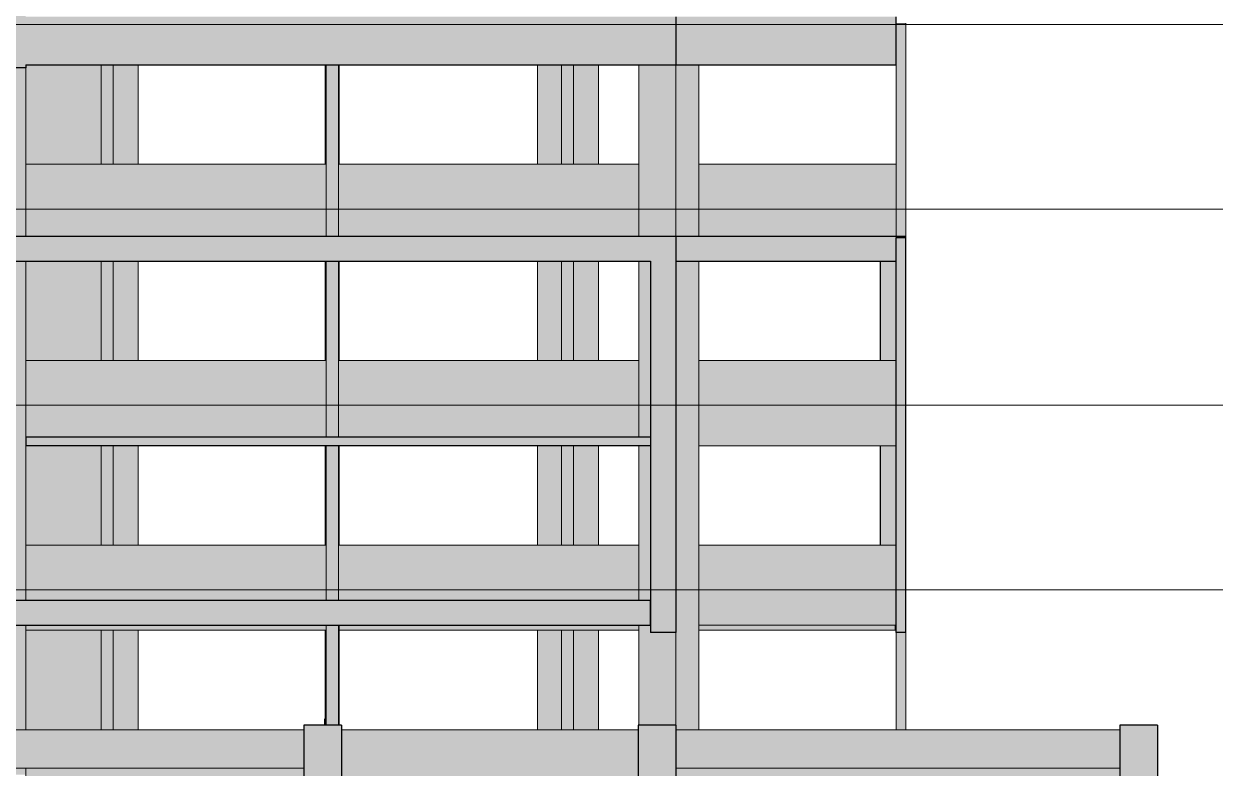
# Model space of a CAD drawing. Extents: x -1981 to 38708, y -3196 to 88064.
# Drawn here: x 33581 to 35439, y 79916 to 81077 of the extents above; entities that cross this region are included whole.
import ezdxf

# ---------------------------------------------------------------- set-up
doc = ezdxf.new("R2010")
doc.units = 0
doc.linetypes.add('Centro', pattern=[3.175, 0.635, -0.47625, 1.5875, -0.47625])
doc.linetypes.add('Hidden', pattern=[0.714375, 0.47625, -0.238125])
for name, color, linetype, lineweight in [('A-DETL', 7, 'Hidden', 18), ('A-FLOR', 7, 'Continuous', 25), ('A-FLOR-LEVL', 7, 'Continuous', 9), ('S-BEAM', 7, 'Continuous', 25), ('S-COLS', 7, 'Continuous', 25)]:
    doc.layers.add(name, color=color, linetype=linetype, lineweight=lineweight)

msp = doc.modelspace()

# ---------------------------------------------------------------- hatches: boundary and pattern name
at = {"layer": 'A-FLOR', "true_color": 0xc0c0c0}
msp.add_hatch(color=9, dxfattribs=at).paths.add_polyline_path([(33583.99, 80419), (34558.74, 80419), (34558.74, 80433), (33583.99, 80433), (33583.99, 80424.41)], flags=0)
at = {"layer": 'S-BEAM', "true_color": 0xc0c0c0}
for points in [[(33584.24, 81013), (34598.24, 81013), (34598.24, 81088), (33584.24, 81088), (33584.24, 81032.49)], [(34638.55, 81013), (34941.74, 81013), (34941.74, 81088), (34598.24, 81088), (34598.24, 81013)], [(33583.99, 80746), (34052.74, 80746), (34052.74, 80858), (33583.99, 80858), (33583.99, 80767.75)], [(34431.76, 80746), (34540.49, 80746), (34540.49, 80858), (34071.74, 80858), (34071.74, 80746), (34314.8, 80746)], [(34701.02, 80746), (34941.74, 80746), (34941.74, 80858), (34633.99, 80858), (34633.99, 80746), (34638.55, 80746)], [(34535.16, 80707), (34558.74, 80707), (34558.74, 80743.5), (34598.24, 80743.46), (34598.24, 80746), (31850.48, 80746), (31850.48, 80743.5), (31889.23, 80743.5), (31889.23, 80707), (34431.76, 80707)], [(34598.48, 80707), (34941.74, 80707), (34941.74, 80743.5), (34956.74, 80743.5), (34956.74, 80746), (34598.48, 80746), (34598.48, 80707.03)], [(33583.99, 80433), (34052.74, 80433), (34052.74, 80552), (33583.99, 80552), (33583.99, 80482)], [(34382.49, 80433), (34540.49, 80433), (34540.49, 80552), (34071.74, 80552), (34071.74, 80433), (34380.07, 80433)], [(34638.55, 80419), (34941.74, 80419), (34941.74, 80552), (34633.99, 80552), (34633.99, 80419)], [(33708.01, 80178), (34052.74, 80178), (34052.74, 80264), (33583.99, 80264), (33583.99, 80178), (33701.73, 80178)], [(34071.74, 80178), (34540.49, 80178), (34540.49, 80264), (34071.74, 80264), (34071.74, 80184)], [(34638.55, 80139), (34941.74, 80139), (34941.74, 80264), (34633.99, 80264), (34633.99, 80139)], [(33397.83, 80139), (34558.74, 80139), (34558.74, 80178), (31889.23, 80178), (31889.23, 80139), (33294.44, 80139)], [(34052.74, 80131), (34052.74, 80139), (33583.99, 80139), (33583.99, 80131), (34018.19, 80131)], [(34535.16, 80131), (34540.49, 80131), (34540.49, 80139), (34073.24, 80139), (34073.24, 80131), (34477.49, 80131)], [(34638.55, 80131), (34940.47, 80131), (34940.47, 80139), (34633.99, 80139), (34633.99, 80131)], [(33811.41, 79916), (34017.74, 79916), (34017.74, 79976), (31908.73, 79976), (31908.73, 79916), (33759.71, 79916)], [(34897.03, 79916), (35290.74, 79916), (35290.74, 79976), (34598.24, 79976), (34598.25, 79916), (34845.33, 79916)]]:
    msp.add_hatch(color=9, dxfattribs=at).paths.add_polyline_path(points, flags=0)
at = {"layer": 'S-BEAM', "true_color": 0xff8040}
for points in [[(34076.74, 79831), (34539.24, 79831.2), (34539.24, 79976), (34076.74, 79976), (34076.74, 79831.33)], [(33811.41, 79831), (34017.74, 79831), (34017.74, 79916), (33583.99, 79916), (33583.99, 79831), (33760.73, 79831)], [(34897.03, 79831), (35290.74, 79831), (35290.74, 79916), (34598.25, 79916), (34598.25, 79831), (34845.33, 79831)]]:
    msp.add_hatch(color=11, dxfattribs=at).paths.add_polyline_path(points, flags=0)
at = {"layer": 'S-COLS', "true_color": 0xc0c0c0}
for points in [[(33583.99, 81008.5), (33584.24, 81008.5), (33583.99, 84258), (33544.74, 84258), (33544.74, 81008.5)], [(33047, 80788), (33583.99, 80788), (33583.99, 81008.5), (33544.74, 81008.5), (33544.74, 81076), (33086.73, 81076), (33086.73, 81008.5), (33047.23, 81008.5), (33047, 80944.24)], [(34956.74, 81076), (34956.61, 81078), (34941.74, 81078), (34941.74, 81076)], [(34956.74, 80788), (34956.74, 81076), (34941.74, 81076), (34941.74, 80788)], [(33583.99, 80858), (33701.73, 80858), (33701.73, 81013), (33584.24, 81013), (33583.99, 80943.9)], [(33708.01, 80858), (33720.73, 80858), (33720.73, 81013), (33701.73, 81013), (33701.73, 80858)], [(33759.47, 80858), (33759.47, 81013), (33720.73, 81013), (33720.73, 80858), (33732.78, 80858)], [(34052.74, 80788), (34071.74, 80788), (34071.74, 81013), (34052.74, 81013), (34052.74, 80820.95)], [(34382.49, 80858), (34419.74, 80858), (34419.74, 81013), (34382.49, 81013), (34382.49, 80944.24)], [(34431.76, 80858), (34438.74, 80858), (34438.74, 81013), (34419.74, 81013), (34419.74, 80858)], [(34477.49, 80858), (34477.49, 81013), (34438.74, 81013), (34438.74, 80858)], [(34576.93, 80788), (34598.24, 80788), (34598.24, 81013), (34540.49, 81013), (34540.49, 80788)], [(34633.99, 80788), (34633.99, 81013), (34598.24, 81013), (34598.24, 80788)], [(34941.74, 80746), (34956.74, 80746), (34956.74, 80788), (34941.74, 80788), (34941.74, 80759)], [(34598.24, 80127.5), (34598.24, 80743.5), (34558.74, 80743.5), (34558.74, 80127.5)], [(34941.74, 80127.5), (34956.74, 80127.5), (34956.74, 80743.5), (34941.74, 80743.5), (34941.74, 80139)], [(33689.83, 80552), (33701.73, 80552), (33701.73, 80707), (33583.99, 80707), (33583.99, 80552), (33651.97, 80552)], [(33720.73, 80552), (33720.73, 80707), (33701.73, 80707), (33701.73, 80552), (33716.24, 80552)], [(33720.73, 80552), (33759.47, 80552), (33759.47, 80707), (33720.73, 80707), (33720.73, 80591.26)], [(34382.49, 80552), (34419.74, 80552), (34419.74, 80707), (34382.49, 80707), (34382.49, 80591.26)], [(34433.27, 80552), (34438.74, 80552), (34438.74, 80707), (34419.74, 80707), (34419.74, 80552), (34431.76, 80552)], [(34477.49, 80552), (34477.49, 80707), (34438.74, 80707), (34438.74, 80552)], [(34633.99, 80194), (34633.99, 80482), (34598.24, 80482), (34598.24, 80194)], [(33583.99, 80264), (33701.73, 80264), (33701.73, 80419), (33583.99, 80419), (33583.99, 80349.9)], [(33720.73, 80264), (33720.73, 80419), (33701.73, 80419), (33701.73, 80264), (33715.95, 80264)], [(33720.73, 80264), (33759.47, 80264), (33759.47, 80419), (33720.73, 80419), (33720.73, 80414.78)], [(34382.49, 80264), (34419.74, 80264), (34419.74, 80419), (34382.49, 80419), (34382.49, 80414.78)], [(34432.83, 80264), (34438.74, 80264), (34438.74, 80419), (34419.74, 80419), (34419.74, 80264), (34431.76, 80264)], [(34477.49, 80264), (34477.49, 80419), (34438.74, 80419), (34438.74, 80264)], [(34598.24, 79976), (34633.99, 79976), (34633.99, 80194), (34598.24, 80194), (34598.24, 79983)], [(33701.73, 79976), (33701.73, 80131), (33583.99, 80131), (33583.99, 79976), (33695.61, 79976)], [(33715.95, 79976), (33720.73, 79976), (33720.73, 80131), (33701.73, 80131), (33701.73, 79976), (33708.01, 79976)], [(33755.26, 79976), (33759.47, 79976), (33759.47, 80131), (33720.73, 80131), (33720.73, 79976), (33738.49, 79976)], [(34382.49, 79976), (34419.74, 79976), (34419.74, 80131), (34382.49, 80131), (34382.49, 80061.8)], [(34438.74, 79976), (34438.74, 80131), (34419.74, 80131), (34419.74, 79976), (34432.83, 79976)], [(34477.49, 79976), (34477.49, 80131), (34438.74, 80131), (34438.74, 79976)], [(34941.74, 79976), (34956.74, 79976), (34956.74, 80127.5), (34941.74, 80127.5), (34941.74, 79976.6)]]:
    msp.add_hatch(color=9, dxfattribs=at).paths.add_polyline_path(points, flags=0)
h = msp.add_hatch(color=9, dxfattribs=at)
h.paths.add_polyline_path([(34051.24, 80858), (34052.74, 80858), (34052.74, 81013), (34051.24, 81013), (34051.24, 80944.24)], flags=0)
h.paths.add_polyline_path([(34071.74, 80858), (34073.24, 80858), (34073.24, 81013), (34071.74, 81012.85), (34071.74, 80944.24)], flags=0)
h = msp.add_hatch(color=9, dxfattribs=at)
h.paths.add_polyline_path([(33047, 80482), (33583.99, 80482), (33583.99, 80707), (33047, 80707), (33047, 80503.02)], flags=0)
h.paths.add_polyline_path([(33397.83, 80746), (33583.99, 80746), (33583.99, 80788), (33047, 80788), (33047, 80746), (33305.55, 80746)], flags=0)
h = msp.add_hatch(color=9, dxfattribs=at)
h.paths.add_polyline_path([(34069.89, 80482), (34071.74, 80482), (34071.74, 80707), (34052.74, 80707), (34052.74, 80482)], flags=0)
h.paths.add_polyline_path([(34052.74, 80746), (34071.74, 80746), (34071.74, 80788), (34052.74, 80787.97), (34052.74, 80749.35)], flags=0)
h = msp.add_hatch(color=9, dxfattribs=at)
h.paths.add_polyline_path([(34540.49, 80482), (34558.74, 80482), (34558.74, 80707), (34540.49, 80707), (34540.49, 80503.02)], flags=0)
h.paths.add_polyline_path([(34558.74, 80746), (34598.24, 80746), (34598.24, 80788), (34540.49, 80788), (34540.49, 80746)], flags=0)
h = msp.add_hatch(color=9, dxfattribs=at)
h.paths.add_polyline_path([(34633.99, 80482), (34633.99, 80707), (34598.24, 80707), (34598.24, 80482)], flags=0)
h.paths.add_polyline_path([(34598.24, 80746), (34633.99, 80746), (34633.99, 80788), (34598.24, 80788), (34598.24, 80757.01)], flags=0)
h = msp.add_hatch(color=9, dxfattribs=at)
h.paths.add_polyline_path([(34073.24, 80552), (34073.24, 80707), (34071.74, 80707), (34071.74, 80552)], flags=0)
h.paths.add_polyline_path([(34052.74, 80552), (34052.74, 80707), (34051.24, 80707), (34051.24, 80552)], flags=0)
h = msp.add_hatch(color=9, dxfattribs=at)
h.paths.add_polyline_path([(34956.74, 80139), (34956.75, 80139), (34956.74, 80182)], flags=0)
h.paths.add_polyline_path([(34936.68, 80264), (34941.74, 80264), (34941.74, 80419), (34917.25, 80419), (34917.25, 80264)], flags=0)
h.paths.add_polyline_path([(34917.25, 80552), (34941.74, 80552), (34941.74, 80707), (34917.25, 80707), (34917.25, 80591.26)], flags=0)
h = msp.add_hatch(color=9, dxfattribs=at)
h.paths.add_polyline_path([(33571.79, 80178), (33583.99, 80178), (33583.99, 80194), (33566.92, 80178.8)], flags=0)
h.paths.add_polyline_path([(33047, 80178), (33427.78, 80178), (33583.99, 80194), (33583.99, 80482), (33047, 80482), (33047, 80194)], flags=0)
h = msp.add_hatch(color=9, dxfattribs=at)
h.paths.add_polyline_path([(34071.74, 80194), (34071.74, 80419), (34052.74, 80419), (34052.74, 80194)], flags=0)
h.paths.add_polyline_path([(34071.74, 80433), (34071.74, 80482), (34052.74, 80481.97), (34052.74, 80433), (34069.89, 80433)], flags=0)
h = msp.add_hatch(color=9, dxfattribs=at)
h.paths.add_polyline_path([(34540.49, 80194), (34558.74, 80194), (34558.74, 80419), (34540.49, 80419), (34540.49, 80238.29)], flags=0)
h.paths.add_polyline_path([(34540.49, 80433), (34558.74, 80433), (34558.74, 80482), (34540.49, 80482), (34540.49, 80458.9)], flags=0)
h = msp.add_hatch(color=9, dxfattribs=at)
h.paths.add_polyline_path([(34073.24, 80264), (34073.24, 80419), (34071.74, 80418.67), (34071.74, 80264)], flags=0)
h.paths.add_polyline_path([(34051.24, 80264), (34052.74, 80264), (34052.74, 80419), (34051.24, 80419), (34051.24, 80414.78)], flags=0)
h = msp.add_hatch(color=9, dxfattribs=at)
h.paths.add_polyline_path([(33191.05, 79888), (33240.25, 79888), (33260.47, 79906), (33583.99, 79906), (33583.99, 79916), (33047, 79916), (33047, 79906), (33100.59, 79906), (33104.73, 79888), (33139.35, 79888)], flags=0)
h.paths.add_polyline_path([(33339.11, 79976), (33583.99, 79976), (33583.99, 80139), (33047, 80139), (33047, 79976), (33294.44, 79976)], flags=0)
h.paths.add_polyline_path([(33571.79, 80178), (33566.92, 80178.8), (33583.99, 80194), (33427.78, 80178), (33566.02, 80178)], flags=0)
h = msp.add_hatch(color=9, dxfattribs=at)
h.paths.add_polyline_path([(34071.74, 79983), (34071.74, 80139), (34052.74, 80139), (34052.74, 79983), (34067.1, 79983)], flags=0)
h.paths.add_polyline_path([(34052.74, 80178), (34071.74, 80178), (34071.74, 80194), (34052.74, 80193.97), (34052.74, 80182)], flags=0)
h = msp.add_hatch(color=9, dxfattribs=at)
h.paths.add_polyline_path([(34540.5, 79983), (34598.24, 79983), (34598.24, 80127.5), (34558.74, 80127.5), (34558.74, 80139), (34540.49, 80139), (34540.49, 79983)], flags=0)
h.paths.add_polyline_path([(34558.74, 80178), (34558.74, 80194), (34540.49, 80194), (34540.49, 80178)], flags=0)
h = msp.add_hatch(color=9, dxfattribs=at)
h.paths.add_polyline_path([(34052.74, 79983), (34052.74, 80131), (34051.24, 80131), (34051.24, 79983)], flags=0)
h.paths.add_polyline_path([(34071.74, 79983), (34073.24, 79983), (34073.24, 80139), (34071.74, 80139), (34071.74, 80061.8)], flags=0)
at = {"layer": 'S-COLS', "true_color": 0xff8040}
for points in [[(34076.74, 79480), (34076.74, 79983), (34017.74, 79983), (34018.19, 79480)], [(34598.24, 79480), (34598.24, 79983), (34539.24, 79983), (34539.24, 79480)], [(35349.74, 79438), (35349.74, 79983), (35290.74, 79983), (35290.74, 79438), (35310.6, 79438)]]:
    msp.add_hatch(color=11, dxfattribs=at).paths.add_polyline_path(points, flags=0)

# ---------------------------------------------------------------- linework, layer by layer
at = {"layer": 'A-DETL', "color": 94, "linetype": 'Continuous', "lineweight": 9, "true_color": 0x00a600}
msp.add_line((34050.23, 79983), (34050.23, 79993.1), dxfattribs=at)
at = {"layer": 'A-FLOR', "color": 190, "true_color": 0x8000ff}
for p, q in [((33583.99, 80433), (34558.74, 80433)), ((33583.99, 80433), (33583.99, 80419)), ((34558.74, 80433), (34558.74, 80419)), ((34558.74, 80419), (33583.99, 80419))]:
    msp.add_line(p, q, dxfattribs=at)
at = {"layer": 'A-FLOR-LEVL', "linetype": 'Centro'}
for p, q in [((31363.29, 81076), (36911.86, 81076)), ((31363.29, 80788), (36911.86, 80788)), ((31363.29, 80482), (36911.86, 80482)), ((31363.29, 80194), (36911.86, 80194))]:
    msp.add_line(p, q, dxfattribs=at)
at = {"layer": 'S-BEAM', "color": 190, "true_color": 0x8000ff}
for p, q in [((34598.24, 81088), (34598.24, 81013)), ((34941.74, 81013), (34941.74, 81088)), ((33584.24, 81013), (34598.24, 81013)), ((34598.24, 81013), (34941.74, 81013)), ((31850.48, 80746), (34598.48, 80746)), ((34598.48, 80746), (34956.74, 80746)), ((34598.48, 80707), (34598.48, 80746)), ((34956.74, 80743.5), (34956.74, 80746)), ((34956.98, 80707), (34956.98, 80746)), ((34941.74, 80707), (34941.74, 80743.5)), ((34941.74, 80743.5), (34956.74, 80743.5)), ((31889.23, 80707), (34558.74, 80707)), ((34598.24, 80707), (34598.48, 80707)), ((34598.48, 80707), (34941.74, 80707)), ((34956.75, 80707), (34956.98, 80707)), ((31889.23, 80178), (34558.74, 80178)), ((34558.74, 80139), (34558.74, 80178)), ((31889.23, 80139), (34558.74, 80139))]:
    msp.add_line(p, q, dxfattribs=at)
at = {"layer": 'S-BEAM', "lineweight": 9}
for p, q in [((33583.99, 80858), (34052.74, 80858)), ((33583.99, 80858), (33583.99, 80746)), ((34052.74, 80858), (34052.74, 80788)), ((34071.74, 80858), (34071.74, 80788)), ((34071.74, 80858), (34540.49, 80858)), ((34540.49, 80746), (34540.49, 80858)), ((34633.99, 80858), (34941.74, 80858)), ((34633.99, 80858), (34633.99, 80746)), ((34941.74, 80788), (34941.74, 80858)), ((34052.74, 80788), (34052.74, 80746)), ((34071.74, 80788), (34071.74, 80746)), ((34941.74, 80746), (34941.74, 80788)), ((33583.99, 80552), (34052.74, 80552)), ((33583.99, 80433), (33583.99, 80552)), ((34052.74, 80552), (34052.74, 80482)), ((34071.74, 80552), (34071.74, 80482)), ((34071.74, 80552), (34540.49, 80552)), ((34540.49, 80433), (34540.49, 80552)), ((34633.99, 80552), (34941.74, 80552)), ((34633.99, 80552), (34633.99, 80419)), ((34052.74, 80482), (34052.74, 80433)), ((34071.74, 80482), (34071.74, 80433)), ((34633.99, 80419), (34941.74, 80419)), ((33583.99, 80264), (34052.74, 80264)), ((33583.99, 80264), (33583.99, 80178)), ((34052.74, 80264), (34052.74, 80194)), ((34071.74, 80264), (34071.74, 80194)), ((34071.74, 80264), (34540.49, 80264)), ((34540.49, 80178), (34540.49, 80264)), ((34633.99, 80264), (34633.99, 80139)), ((34633.99, 80264), (34941.74, 80264)), ((34052.74, 80194), (34052.74, 80178)), ((34071.74, 80194), (34071.74, 80178)), ((34633.99, 80139), (34941.74, 80139)), ((34940.47, 80139), (34940.47, 80131)), ((33583.99, 80131), (34052.74, 80131)), ((34073.24, 80131), (34540.49, 80131)), ((34633.99, 80131), (34940.47, 80131)), ((31908.73, 79976), (34017.74, 79976)), ((34076.74, 79976), (34539.24, 79976)), ((34598.24, 79976), (35290.74, 79976)), ((34598.24, 79976), (34598.24, 79916)), ((35290.74, 79916), (35290.74, 79976)), ((31908.73, 79916), (34017.74, 79916)), ((33583.99, 79916), (33583.99, 79831)), ((34598.24, 79916), (35290.74, 79916))]:
    msp.add_line(p, q, dxfattribs=at)
at = {"layer": 'S-COLS', "lineweight": 9}
for p, q in [((34956.74, 81076), (34941.74, 81076)), ((34956.74, 81076), (34941.74, 81076)), ((34956.74, 81078), (34956.74, 81076)), ((34956.74, 81076), (34956.74, 80788)), ((33583.99, 80788), (33583.99, 81008.5)), ((33701.73, 81013), (33701.73, 80858)), ((33720.73, 81013), (33720.73, 80858)), ((33759.47, 81013), (33759.47, 80858)), ((34051.24, 81013), (34051.24, 80858)), ((34052.74, 81013), (34052.74, 80858)), ((34071.74, 81013), (34071.74, 80858)), ((34073.24, 81013), (34073.24, 80858)), ((34382.49, 81013), (34382.49, 80858)), ((34419.74, 81013), (34419.74, 80858)), ((34438.74, 81013), (34438.74, 80858)), ((34477.49, 81013), (34477.49, 80858)), ((34540.49, 81013), (34540.49, 80788)), ((34598.24, 81013), (34598.24, 80788)), ((34633.99, 81013), (34633.99, 80788)), ((34941.74, 81013), (34941.74, 80788)), ((34052.74, 80858), (34052.74, 80788)), ((34071.74, 80858), (34071.74, 80788)), ((33583.99, 80788), (33047, 80788)), ((33583.99, 80788), (33047, 80788)), ((33583.99, 80746), (33583.99, 80788)), ((34052.74, 80788), (34052.74, 80746)), ((34071.74, 80788), (34052.74, 80788)), ((34071.74, 80788), (34052.74, 80788)), ((34071.74, 80788), (34071.74, 80746)), ((34540.49, 80788), (34540.49, 80746)), ((34598.24, 80788), (34540.49, 80788)), ((34598.24, 80788), (34540.49, 80788)), ((34598.24, 80788), (34598.24, 80745.98)), ((34633.99, 80788), (34598.24, 80788)), ((34633.99, 80788), (34598.24, 80788)), ((34633.99, 80788), (34633.99, 80746)), ((34941.74, 80788), (34941.74, 80746)), ((34956.74, 80788), (34941.74, 80788)), ((34956.74, 80788), (34941.74, 80788)), ((34956.74, 80788), (34956.74, 80746)), ((33583.99, 80482), (33583.99, 80707)), ((33701.73, 80707), (33701.73, 80552)), ((33720.73, 80707), (33720.73, 80552)), ((33759.47, 80707), (33759.47, 80552)), ((34051.24, 80707), (34051.24, 80552)), ((34052.74, 80707), (34052.74, 80552)), ((34071.74, 80707), (34071.74, 80552)), ((34073.24, 80707), (34073.24, 80552)), ((34382.49, 80707), (34382.49, 80552)), ((34419.74, 80707), (34419.74, 80552)), ((34438.74, 80707), (34438.74, 80552)), ((34477.49, 80707), (34477.49, 80552)), ((34540.49, 80707), (34540.49, 80482)), ((34633.99, 80707), (34633.99, 80482)), ((34052.74, 80552), (34052.74, 80482)), ((34071.74, 80552), (34071.74, 80482)), ((33583.99, 80482), (33047, 80482)), ((33583.99, 80482), (33047, 80482)), ((33583.99, 80433), (33583.99, 80482)), ((34052.74, 80482), (34052.74, 80433)), ((34071.74, 80482), (34052.74, 80482)), ((34071.74, 80482), (34052.74, 80482)), ((34071.74, 80482), (34071.74, 80433)), ((34540.49, 80482), (34540.49, 80433)), ((34558.74, 80482), (34540.49, 80482)), ((34558.74, 80482), (34540.49, 80482)), ((34633.99, 80482), (34598.24, 80482)), ((34633.99, 80482), (34598.24, 80482)), ((34633.99, 80482), (34633.99, 80194)), ((33583.99, 80178), (33583.99, 80419)), ((33701.73, 80419), (33701.73, 80264)), ((33720.73, 80419), (33720.73, 80264)), ((33759.47, 80419), (33759.47, 80264)), ((34051.24, 80419), (34051.24, 80264)), ((34052.74, 80419), (34052.74, 80264)), ((34071.74, 80419), (34071.74, 80264)), ((34073.24, 80419), (34073.24, 80264)), ((34382.49, 80419), (34382.49, 80264)), ((34419.74, 80419), (34419.74, 80264)), ((34438.74, 80419), (34438.74, 80264)), ((34477.49, 80419), (34477.49, 80264)), ((34540.49, 80419), (34540.49, 80194)), ((34052.74, 80264), (34052.74, 80194)), ((34071.74, 80264), (34071.74, 80194)), ((33583.99, 80194), (33047, 80194)), ((33583.99, 80178), (33583.99, 80194)), ((34052.74, 80194), (34052.74, 80178)), ((34071.74, 80194), (34052.74, 80194)), ((34071.74, 80194), (34052.74, 80194)), ((34071.74, 80194), (34071.74, 80178)), ((34540.49, 80194), (34540.49, 80178)), ((34558.74, 80194), (34540.49, 80194)), ((34558.74, 80194), (34540.49, 80194)), ((34633.99, 80194), (34598.24, 80194)), ((34633.99, 80194), (34598.24, 80194)), ((34633.99, 80194), (34633.99, 79976)), ((33583.99, 79976), (33583.99, 80139)), ((34052.74, 80139), (34052.74, 79983)), ((34071.74, 80139), (34071.74, 79983)), ((34073.24, 80139), (34073.24, 79983)), ((34540.49, 80139), (34540.49, 79983)), ((33701.73, 80131), (33701.73, 79976)), ((33720.73, 80131), (33720.73, 79976)), ((33759.47, 80131), (33759.47, 79976)), ((34051.24, 80131), (34051.24, 79983)), ((34382.49, 80131), (34382.49, 79976)), ((34419.74, 80131), (34419.74, 79976)), ((34438.74, 80131), (34438.74, 79976)), ((34477.49, 80131), (34477.49, 79976)), ((34598.24, 80127.5), (34598.24, 79983)), ((34941.74, 80127.5), (34941.74, 79976)), ((34956.74, 80127.5), (34956.74, 79976))]:
    msp.add_line(p, q, dxfattribs=at)
at = {"layer": 'S-COLS', "color": 190, "true_color": 0x8000ff}
for p, q in [((33584.24, 81008.5), (33544.74, 81008.5)), ((33584.24, 81013), (33584.24, 81008.5)), ((34941.74, 80127.5), (34941.74, 80743.5)), ((34956.74, 80743.5), (34941.74, 80743.5)), ((34956.74, 80127.5), (34956.74, 80743.5)), ((34558.74, 80707), (34558.74, 80127.5)), ((34598.24, 80707), (34598.24, 80127.5)), ((34917.25, 80552), (34917.25, 80707)), ((34917.25, 80264), (34917.25, 80419)), ((34598.24, 80127.5), (34558.74, 80127.5)), ((34956.74, 80127.5), (34941.74, 80127.5))]:
    msp.add_line(p, q, dxfattribs=at)
at = {"layer": 'S-COLS', "color": 66, "true_color": 0x578d05}
for p, q in [((34017.74, 79983), (34017.74, 79480)), ((34076.74, 79983), (34017.74, 79983)), ((34076.74, 79983), (34076.74, 79480)), ((34539.24, 79983), (34539.24, 79480)), ((34598.24, 79983), (34539.24, 79983)), ((34598.24, 79983), (34598.24, 79480)), ((35290.74, 79983), (35290.74, 79438)), ((35349.74, 79983), (35290.74, 79983)), ((35349.74, 79983), (35349.74, 79438))]:
    msp.add_line(p, q, dxfattribs=at)

doc.saveas('drawing.dxf')
